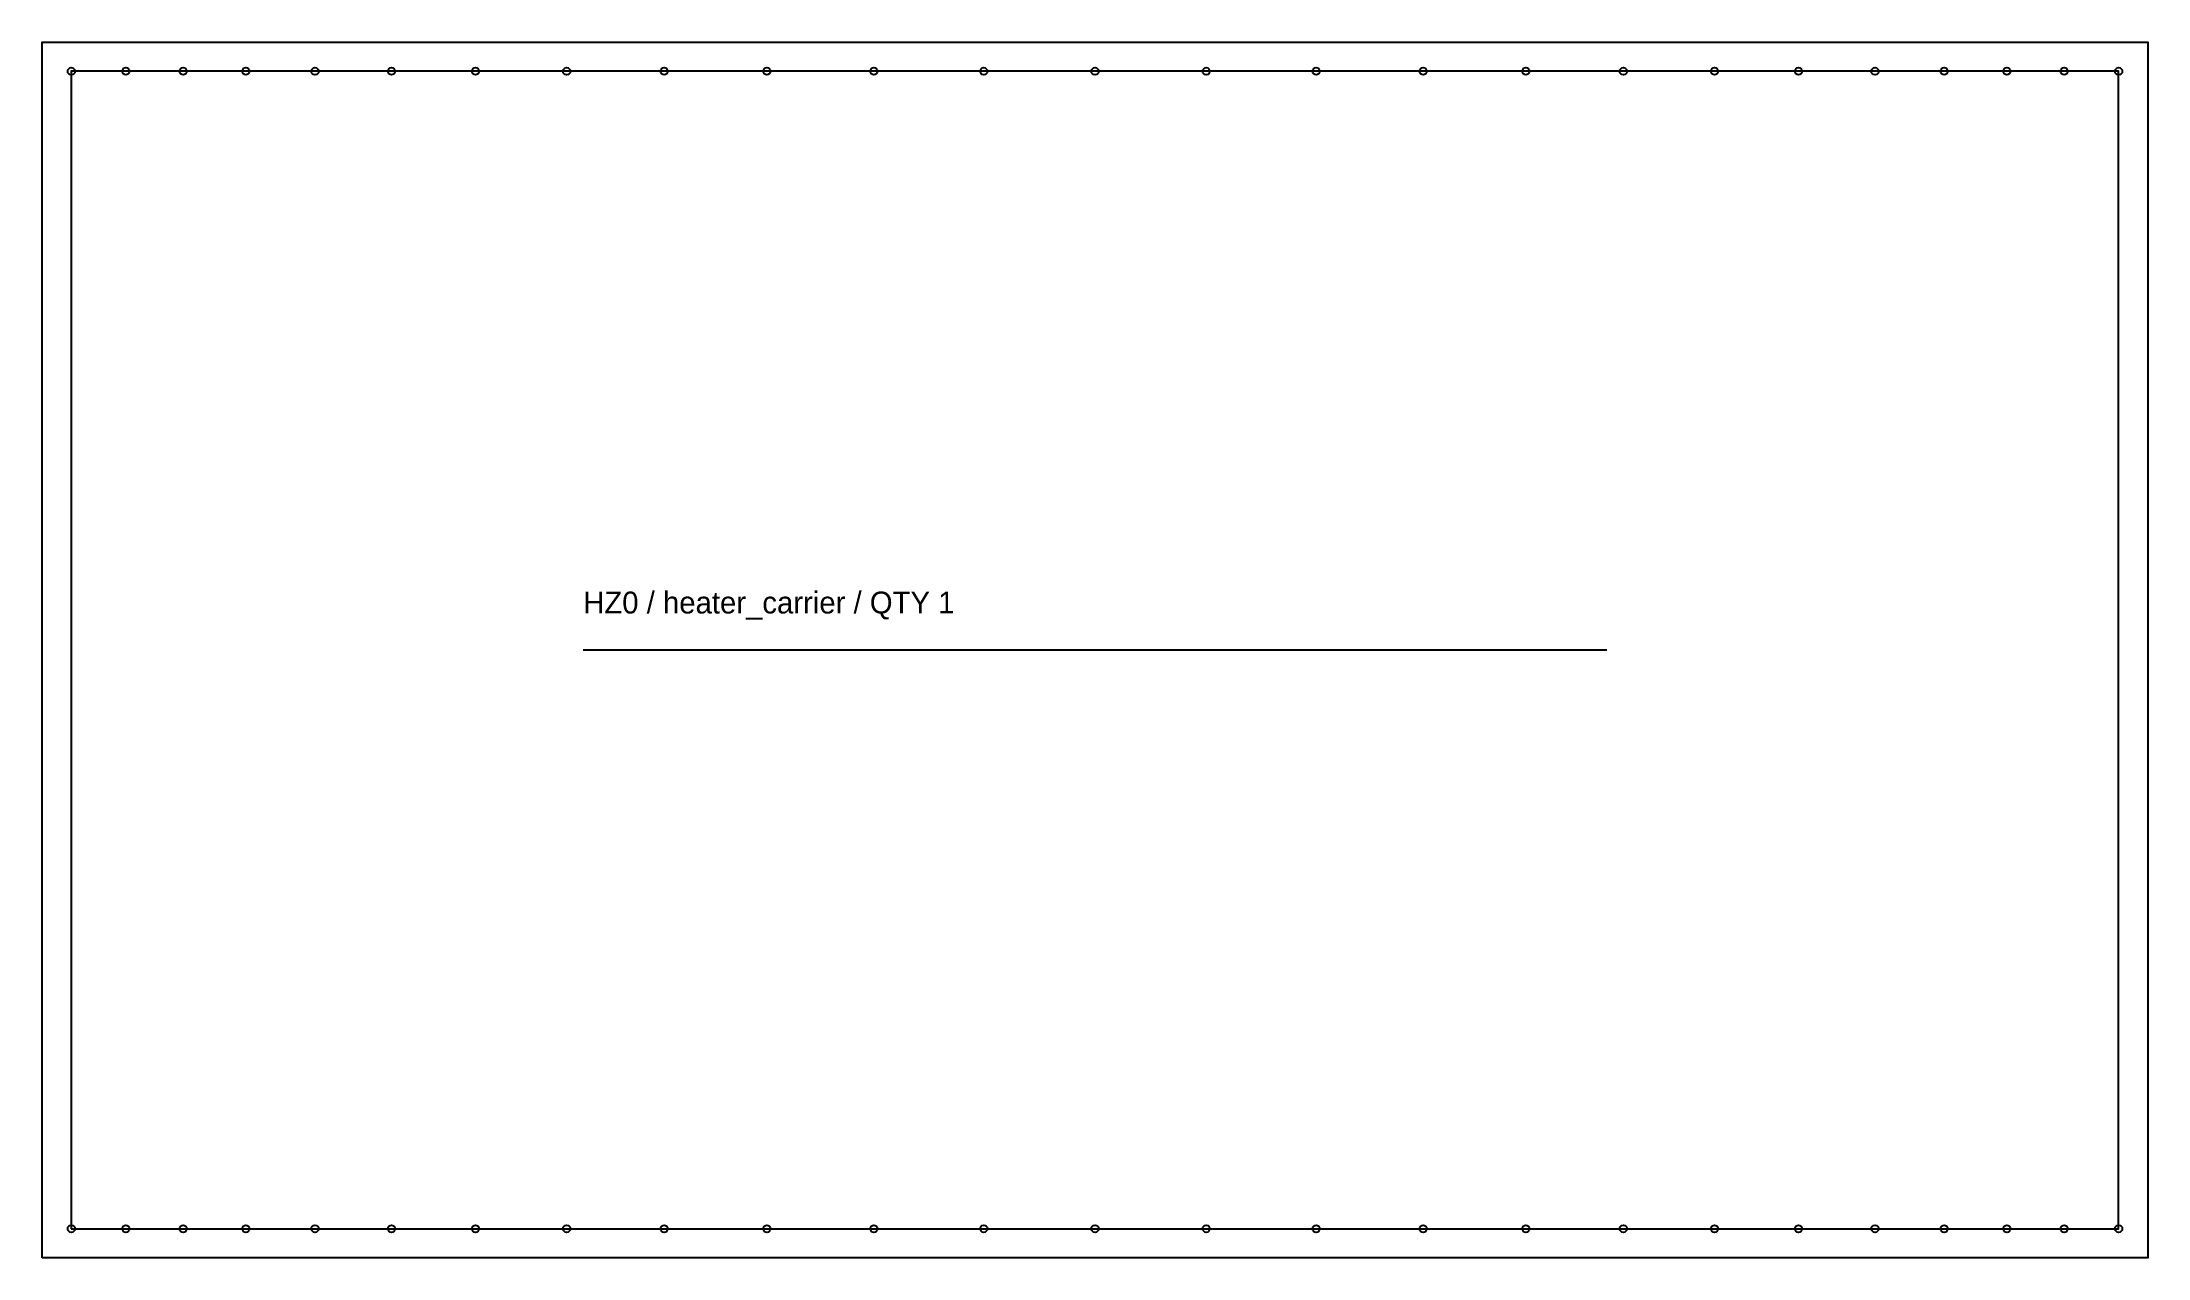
# Model space of a CAD drawing. Header units: millimetres. Extents: x -12 to 853, y -12 to 488.
import ezdxf

# ---------------------------------------------------------------- set-up
doc = ezdxf.new("R2010")
doc.units = ezdxf.units.MM
for name, color, linetype in [('CUT', 7, 'Continuous'), ('GRAIN', 3, 'Continuous'), ('ID', 7, 'Continuous'), ('NOTCH', 1, 'Continuous'), ('SEW', 5, 'Continuous')]:
    doc.layers.add(name, color=color, linetype=linetype)

msp = doc.modelspace()

# ---------------------------------------------------------------- linework, layer by layer
at = {"layer": 'CUT'}
msp.add_lwpolyline([(-12, -12), (-12, 487.7), (45.96, 487.7), (71.65, 487.7), (100.07, 487.7), (131.51, 487.7), (166.02, 487.7), (203.44, 487.7), (243.46, 487.7), (285.68, 487.7), (329.62, 487.7), (374.73, 487.7), (420.44, 487.7), (466.14, 487.7), (597.41, 487.7), (637.44, 487.7), (674.85, 487.7), (709.36, 487.7), (769.22, 487.7), (794.91, 487.7), (852.87, 487.7), (852.87, -12), (818.48, -12), (794.91, -12), (769.22, -12), (740.8, -12), (709.36, -12), (674.85, -12), (637.44, -12), (597.41, -12), (555.19, -12), (511.25, -12), (466.14, -12), (420.44, -12), (374.73, -12), (329.62, -12), (285.68, -12), (243.46, -12), (203.44, -12), (166.02, -12), (131.51, -12), (100.07, -12), (71.65, -12), (45.96, -12), (22.39, -12)], close=True, dxfattribs=at)
at = {"layer": 'GRAIN'}
msp.add_line((210.22, 237.85), (630.65, 237.85), dxfattribs=at)
at = {"layer": 'NOTCH'}
for centre in [(0, 475.7), (22.39, 475.7), (45.96, 475.7), (71.65, 475.7), (100.07, 475.7), (131.51, 475.7), (166.02, 475.7), (203.44, 475.7), (243.46, 475.7), (285.68, 475.7), (329.62, 475.7), (374.73, 475.7), (420.44, 475.7), (466.14, 475.7), (511.25, 475.7), (555.19, 475.7), (597.41, 475.7), (637.44, 475.7), (674.85, 475.7), (709.36, 475.7), (740.8, 475.7), (769.22, 475.7), (794.91, 475.7), (818.48, 475.7), (840.87, 475.7), (0, 0), (22.39, 0), (45.96, 0), (71.65, 0), (100.07, 0), (131.51, 0), (166.02, 0), (203.44, 0), (243.46, 0), (285.68, 0), (329.62, 0), (374.73, 0), (420.44, 0), (466.14, 0), (511.25, 0), (555.19, 0), (597.41, 0), (637.44, 0), (674.85, 0), (709.36, 0), (740.8, 0), (769.22, 0), (794.91, 0), (818.48, 0), (840.87, 0)]:
    msp.add_circle(centre, 1.5, dxfattribs=at)
at = {"layer": 'SEW'}
msp.add_lwpolyline([(0, 0), (22.39, 0), (45.96, 0), (71.65, 0), (100.07, 0), (131.51, 0), (166.02, 0), (203.44, 0), (243.46, 0), (285.68, 0), (329.62, 0), (374.73, 0), (420.44, 0), (466.14, 0), (511.25, 0), (555.19, 0), (597.41, 0), (637.44, 0), (674.85, 0), (709.36, 0), (740.8, 0), (769.22, 0), (794.91, 0), (818.48, 0), (840.87, 0), (840.87, 475.7), (818.48, 475.7), (794.91, 475.7), (769.22, 475.7), (740.8, 475.7), (709.36, 475.7), (674.85, 475.7), (637.44, 475.7), (597.41, 475.7), (555.19, 475.7), (511.25, 475.7), (466.14, 475.7), (420.44, 475.7), (374.73, 475.7), (329.62, 475.7), (285.68, 475.7), (243.46, 475.7), (203.44, 475.7), (166.02, 475.7), (131.51, 475.7), (100.07, 475.7), (71.65, 475.7), (45.96, 475.7), (22.39, 475.7), (0, 475.7)], close=True, dxfattribs=at)

# ---------------------------------------------------------------- texts
at = {"layer": 'ID'}
msp.add_text('HZ0 / heater_carrier / QTY 1', height=9, dxfattribs=at).set_placement((210.22, 252.85))

doc.saveas('drawing.dxf')
